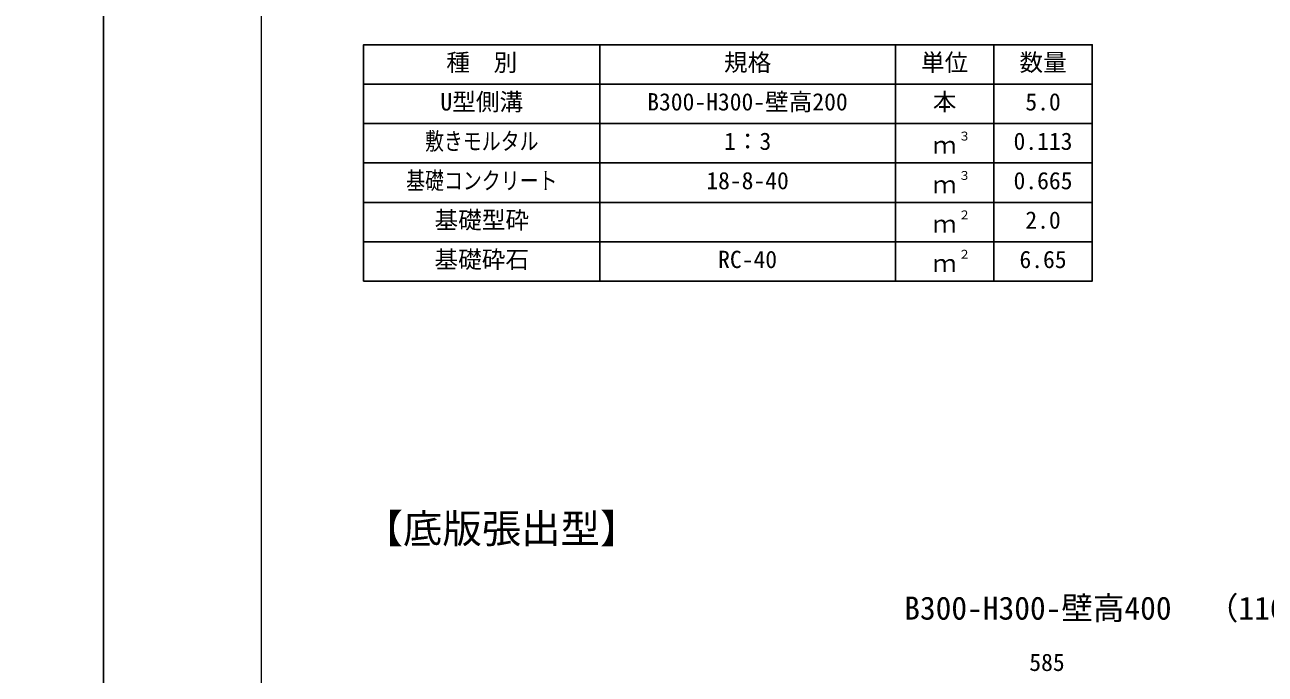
# Model space of a CAD drawing. Units: millimetres, scale not verified. Extents: x -16800 to 16800, y -5940 to 5940.
# Drawn here: x -200 to 2949, y 1165 to 2813 of the extents above; entities that cross this region are included whole.
import ezdxf
from ezdxf.enums import TextEntityAlignment as Align

# ---------------------------------------------------------------- set-up
doc = ezdxf.new("R2010")
doc.units = ezdxf.units.MM
doc.header["$LTSCALE"] = 20
for name, color, linetype, lineweight in [('0-0_DIM', 7, 'Continuous', 25), ('0-1_Defpoints', 5, 'Continuous', 25), ('0-3_HYO', 3, 'Continuous', 25), ('0-4_HYO2', 4, 'Continuous', 25), ('0-6_TXT', 7, 'Continuous', 25), ('0-7_WAKU', 3, 'Continuous', 13)]:
    doc.layers.add(name, color=color, linetype=linetype, lineweight=lineweight)
doc.styles.add('ＭＳ ゴシック', font='')
doc.styles.get('ＭＳ ゴシック').set_extended_font_data('MS Gothic')

msp = doc.modelspace()

# ---------------------------------------------------------------- linework, layer by layer
at = {"layer": '0-1_Defpoints'}
for points in [[(-16800, -5940), (0, -5940), (0, 5940), (-16800, 5940)], [(0, -5940), (16800, -5940), (16800, 5940), (0, 5940)]]:
    msp.add_lwpolyline(points, close=True, dxfattribs=at)
at = {"layer": '0-3_HYO'}
for p, q in [((1260.1, 2762.05), (1260.1, 2162.05)), ((2010.1, 2762.05), (2010.1, 2162.05)), ((2260.1, 2762.05), (2260.1, 2162.05)), ((660.1, 2662.05), (2510.1, 2662.05))]:
    msp.add_line(p, q, dxfattribs=at)
msp.add_lwpolyline([(660.1, 2162.05), (2510.1, 2162.05), (2510.1, 2762.05), (660.1, 2762.05)], close=True, dxfattribs=at)
at = {"layer": '0-4_HYO2'}
for p, q in [((660.1, 2562.05), (2510.1, 2562.05)), ((660.1, 2462.05), (2510.1, 2462.05)), ((660.1, 2362.05), (2510.1, 2362.05)), ((660.1, 2262.05), (2510.1, 2262.05))]:
    msp.add_line(p, q, dxfattribs=at)
at = {"layer": '0-7_WAKU'}
msp.add_lwpolyline([(400, -5540), (16400, -5540), (16400, 5540), (400, 5540)], close=True, dxfattribs=at)

# ---------------------------------------------------------------- texts
at = {"layer": '0-0_DIM', "style": 'ＭＳ ゴシック'}
msp.add_text('585', height=43.99, dxfattribs=at).set_placement((2350.1, 1159.49), align=Align.BOTTOM_LEFT)
at = {"layer": '0-6_TXT', "style": 'ＭＳ ゴシック'}
for s, height, p in [('種\u3000別', 43.99, (870.1, 2682.05)), ('規格', 43.99, (1575.1, 2682.05)), ('単位', 43.99, (2075.1, 2682.05)), ('数量', 43.99, (2325.1, 2682.05)), ('U型側溝', 43.99, (855.1, 2582.05)), ('B300-H300-壁高200', 43.99, (1380.1, 2582.05)), ('本', 43.99, (2105.1, 2582.05)), ('5.0', 43.99, (2340.1, 2582.05)), ('1：3', 43.99, (1575.1, 2482.05)), ('３', 21.99, (2170.65, 2512.41)), ('0.113', 43.99, (2310.1, 2482.05)), ('ｍ', 43.99, (2105.1, 2472.05)), ('18-8-40', 43.99, (1530.1, 2382.05)), ('３', 21.99, (2170.65, 2412.41)), ('0.665', 43.99, (2310.1, 2382.05)), ('ｍ', 43.99, (2105.1, 2372.05)), ('基礎型砕', 43.99, (840.1, 2282.05)), ('２', 21.99, (2170.65, 2312.41)), ('2.0', 43.99, (2340.1, 2282.05)), ('ｍ', 43.99, (2105.1, 2272.05)), ('基礎砕石', 43.99, (840.1, 2182.05)), ('RC-40', 43.99, (1560.1, 2182.05)), ('２', 21.99, (2170.65, 2212.41)), ('6.65', 43.99, (2325.1, 2182.05)), ('ｍ', 43.99, (2105.1, 2172.05)), ('【底版張出型】', 73.31, (660.1, 1475.37)), ('B300-H300-壁高400', 58.65, (2032.6, 1285.37)), ('（1160kg）', 58.65, (2800.97, 1285.37))]:
    msp.add_text(s, height=height, dxfattribs=at).set_placement(p, align=Align.BOTTOM_LEFT)
at = {"layer": '0-6_TXT', "style": 'ＭＳ ゴシック', "width": 0.8}
for s, p in [('敷きモルタル', (816.1, 2482.05)), ('基礎コンクリート', (768.1, 2382.05))]:
    msp.add_text(s, height=43.99, dxfattribs=at).set_placement(p, align=Align.BOTTOM_LEFT)

doc.saveas('drawing.dxf')
